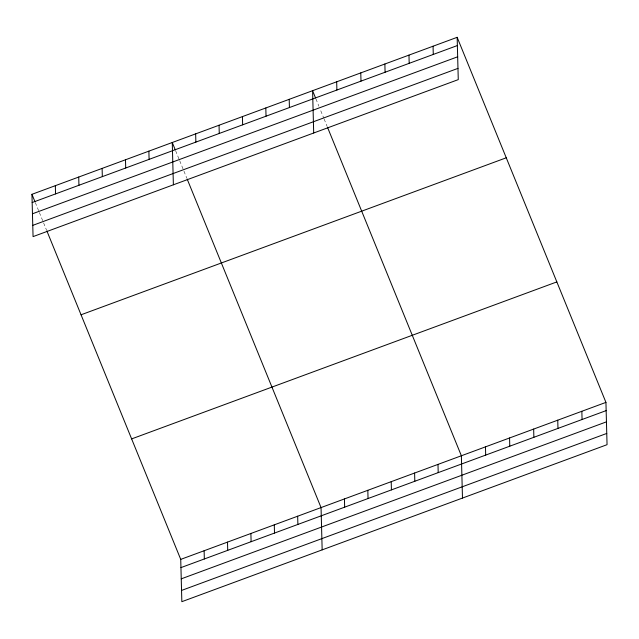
<?xml version="1.0" encoding="UTF-8"?>
<svg xmlns="http://www.w3.org/2000/svg" width="639" height="639" viewBox="0 0 639 639"><rect width="100%" height="100%" fill="white"/><g stroke="black" fill="none" stroke-linecap="round" stroke-linejoin="round"><path stroke-width="0.48" stroke-dasharray="3.19 2.4" d="M315.938 98.909L318.909 106.21M320.77 110.779L323.749 118.079M324.117 118.99L327.096 126.29M175.613 150.716L179.335 159.846M179.711 160.756L186.772 178.097M35.297 202.531L39.019 211.653M39.386 212.563L46.455 229.904"/><path stroke-width="0.96" d="M457.157 37.318L458.267 79.619L33.06 236.614L31.95 194.312L457.157 37.318L605.94 402.386L607.05 444.688L181.843 601.682L180.733 559.381L46.831 230.823M32.166 202.539L457.372 45.545M32.461 213.785L457.668 56.791M32.765 225.367L457.971 68.373M81.049 314.787L506.256 157.793M131.634 438.905L556.841 281.911M180.733 559.381L605.94 402.386M180.949 567.608L606.155 410.613M181.244 578.846L606.451 421.852M181.548 590.436L606.754 433.442M315.562 97.999L312.591 90.698L313.693 133M327.464 127.201L461.374 455.767L462.476 498.061M175.246 149.806L172.266 142.505L173.377 184.807M187.147 179.016L321.05 507.574L322.16 549.875M31.95 194.312L34.929 201.612M581.849 411.284L582.065 419.504M557.751 420.182L557.967 428.402M533.661 429.073L533.869 437.3M509.563 437.971L509.778 446.198M485.464 446.869L485.68 455.088M433.058 46.216L433.274 54.443M437.987 464.401L438.202 472.62M408.968 55.114L409.184 63.333M414.599 473.036L414.815 481.255M384.87 64.012L385.085 72.231M391.212 481.67L391.427 489.889M360.779 72.902L360.995 81.129M367.824 490.305L368.04 498.524M336.681 81.8L336.897 90.027M344.437 498.939L344.653 507.158M289.203 99.333L289.419 107.56M297.67 516.208L297.886 524.427M265.816 107.967L266.032 116.194M274.283 524.843L274.498 533.062M242.429 116.602L242.644 124.829M250.895 533.477L251.111 541.696M219.041 125.236L219.257 133.463M227.508 542.112L227.724 550.331M195.654 133.87L195.869 142.098M204.121 550.746L204.336 558.965M148.879 151.139L149.095 159.367M125.5 159.774L125.707 168.001M102.112 168.408L102.328 176.636M78.725 177.043L78.94 185.27M55.337 185.677L55.553 193.905"/></g></svg>
